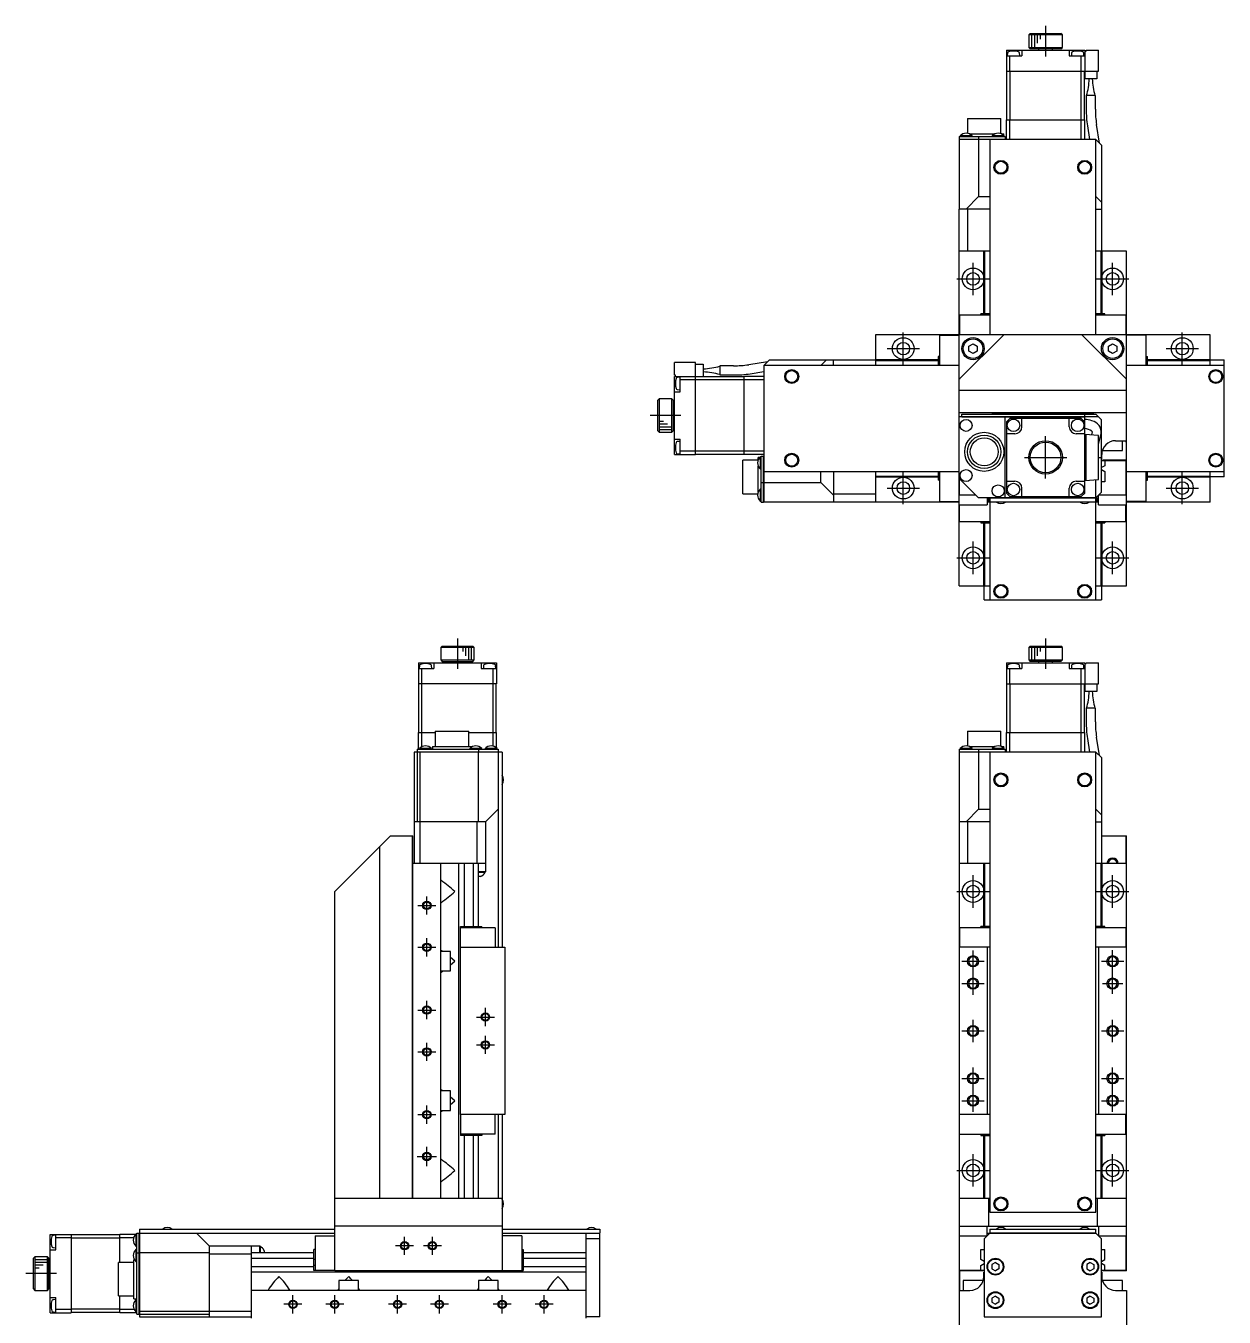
# Model space of a CAD drawing. Extents: x -3 to 875, y -8 to 724.
# Drawn here: x -2.7 to 426.8, y 260.9 to 723.8 of the extents above; entities that cross this region are included whole.
import ezdxf

# ---------------------------------------------------------------- set-up
doc = ezdxf.new("R2010")
doc.units = 0
doc.header["$LTSCALE"] = 0.5
doc.linetypes.add('CENTER', pattern=[50.8, 31.75, -6.35, 6.35, -6.35])
for name, color, linetype in [('MSM_CENTER', 1, 'CENTER'), ('MSM_CONTINUOUS', 7, 'CONTINUOUS'), ('MSM_NARROW', 5, 'CONTINUOUS')]:
    doc.layers.add(name, color=color, linetype=linetype)

msp = doc.modelspace()

# ---------------------------------------------------------------- linework, layer by layer
at = {"layer": 'MSM_CENTER'}
for p, q in [((362.76, 723.83), (362.76, 712.88)), ((336.76, 627.3), (336.76, 638.9)), ((386.76, 627.3), (386.76, 638.9)), ((330.96, 633.1), (342.56, 633.1)), ((380.96, 633.1), (392.56, 633.1)), ((311.76, 602.3), (311.76, 613.9)), ((411.76, 602.3), (411.76, 613.9)), ((305.96, 608.1), (317.56, 608.1)), ((405.96, 608.1), (417.56, 608.1)), ((231.98, 584.1), (221.03, 584.1)), ((362.76, 561.5), (362.76, 576.7)), ((355.16, 569.1), (370.36, 569.1)), ((311.76, 552.3), (311.76, 563.9)), ((411.76, 552.3), (411.76, 563.9)), ((305.96, 558.1), (317.56, 558.1)), ((405.96, 558.1), (417.56, 558.1)), ((336.76, 527.3), (336.76, 538.9)), ((386.76, 527.3), (386.76, 538.9)), ((330.96, 533.1), (342.56, 533.1)), ((380.96, 533.1), (392.56, 533.1)), ((152, 504.2), (152, 493.25)), ((362.76, 504.2), (362.76, 493.25)), ((336.76, 407.68), (336.76, 419.28)), ((386.76, 407.68), (386.76, 419.28)), ((330.96, 413.48), (342.56, 413.48)), ((380.96, 413.48), (392.56, 413.48)), ((137.75, 408.48), (144.25, 408.48)), ((141, 405.23), (141, 411.73)), ((141, 390.23), (141, 396.73)), ((137.75, 393.48), (144.25, 393.48)), ((336.76, 376.48), (336.76, 392.48)), ((386.76, 376.83), (386.76, 392.48)), ((332.76, 388.48), (340.76, 388.48)), ((382.76, 388.48), (390.76, 388.48)), ((332.76, 380.48), (340.76, 380.48)), ((383.11, 380.48), (390.41, 380.48)), ((137.75, 370.98), (144.25, 370.98)), ((141, 367.73), (141, 374.23)), ((162, 365.23), (162, 371.73)), ((158.75, 368.48), (165.25, 368.48)), ((336.76, 359.48), (336.76, 367.48)), ((386.76, 359.48), (386.76, 367.48)), ((162, 355.23), (162, 361.73)), ((332.76, 363.48), (340.76, 363.48)), ((382.76, 363.48), (390.76, 363.48)), ((141, 352.73), (141, 359.23)), ((158.75, 358.48), (165.25, 358.48)), ((137.75, 355.98), (144.25, 355.98)), ((336.76, 334.48), (336.76, 350.48)), ((386.76, 334.48), (386.76, 350.48)), ((332.76, 346.48), (340.76, 346.48)), ((382.76, 346.48), (390.76, 346.48)), ((332.76, 338.48), (340.76, 338.48)), ((382.76, 338.48), (390.76, 338.48)), ((137.75, 333.48), (144.25, 333.48)), ((141, 330.23), (141, 336.73)), ((141, 314.98), (141, 321.98)), ((137.5, 318.48), (144.5, 318.48)), ((336.76, 307.68), (336.76, 319.28)), ((386.76, 307.68), (386.76, 319.28)), ((330.96, 313.48), (342.56, 313.48)), ((380.96, 313.48), (392.56, 313.48)), ((133, 283.25), (133, 289.71)), ((143, 283.25), (143, 289.71)), ((136.23, 286.48), (129.77, 286.48)), ((146.23, 286.48), (139.77, 286.48)), ((8.23, 276.48), (-2.73, 276.48)), ((93, 262.25), (93, 268.71)), ((108, 262.25), (108, 268.71)), ((130.5, 262.25), (130.5, 268.71)), ((145.5, 262.25), (145.5, 268.71)), ((168, 262.25), (168, 268.71)), ((183, 262.25), (183, 268.71)), ((96.23, 265.48), (89.77, 265.48)), ((111.23, 265.48), (104.77, 265.48)), ((133.73, 265.48), (127.27, 265.48)), ((148.73, 265.48), (142.27, 265.48)), ((171.23, 265.48), (164.77, 265.48)), ((186.23, 265.48), (179.77, 265.48))]:
    msp.add_line(p, q, dxfattribs=at)
at = {"layer": 'MSM_CONTINUOUS'}
for p, q in [((357.26, 721.1), (356.76, 720.6)), ((368.76, 720.6), (356.76, 720.6)), ((356.76, 720.6), (356.76, 716.1)), ((357.26, 721.1), (368.26, 721.1)), ((368.76, 720.6), (368.26, 721.1)), ((368.76, 716.1), (368.76, 720.6)), ((348.76, 715.1), (376.76, 715.1)), ((348.76, 715.1), (348.76, 707.6)), ((348.76, 713.1), (354.26, 713.1)), ((349.09, 714.09), (349.01, 713.1)), ((349.96, 707.6), (349.96, 713.1)), ((353.51, 713.1), (353.42, 714.09)), ((354.26, 715.1), (354.26, 713.1)), ((356.76, 716.1), (368.76, 716.1)), ((356.76, 716.1), (357.26, 715.6)), ((368.26, 715.6), (357.26, 715.6)), ((360.26, 715.6), (360.26, 715.1)), ((365.26, 715.1), (365.26, 715.6)), ((368.26, 715.6), (368.76, 716.1)), ((371.26, 715.1), (371.26, 713.1)), ((371.26, 713.1), (376.76, 713.1)), ((372.09, 714.09), (372.01, 713.1)), ((375.56, 707.6), (375.56, 713.1)), ((376.51, 713.1), (376.42, 714.09)), ((376.76, 715.1), (376.76, 704.8)), ((376.76, 714.8), (377.26, 714.8)), ((377.26, 715.1), (381.76, 715.1)), ((377.26, 714.8), (377.26, 715.1)), ((381.76, 707.6), (381.76, 715.1)), ((348.76, 707.6), (381.76, 707.6)), ((348.86, 690.1), (348.86, 707.6)), ((350, 690.1), (350, 707.6)), ((375.51, 690.1), (375.51, 707.6)), ((376.66, 690.1), (376.66, 707.6)), ((381.16, 704.8), (376.76, 704.8)), ((381.16, 707.6), (381.16, 704.8)), ((380.61, 698.8), (377.31, 698.8)), ((377.31, 698.8), (377.31, 693.94)), ((380.61, 693.94), (380.61, 698.8)), ((334.76, 690.6), (346.76, 690.6)), ((334.76, 690.6), (334.76, 685.26)), ((346.76, 685.13), (346.76, 690.6)), ((348.76, 683.1), (348.76, 690.1)), ((348.76, 690.1), (376.76, 690.1)), ((349.96, 683.1), (349.96, 690.1)), ((375.56, 683.1), (375.56, 690.1)), ((376.76, 683.2), (376.76, 690.1)), ((377.73, 687.97), (378.5, 683.1)), ((382.05, 681.81), (380.99, 688.48)), ((331.76, 684.1), (331.76, 683.2)), ((331.76, 684.1), (348.26, 684.1)), ((331.76, 683.2), (331.86, 683.1)), ((331.76, 683.2), (348.26, 683.2)), ((380.76, 683.1), (331.76, 683.1)), ((331.76, 683.1), (331.76, 658.2)), ((332.11, 684.39), (332.11, 684.1)), ((336.41, 684.39), (332.11, 684.39)), ((335.33, 685.1), (344.68, 685.1)), ((336.41, 684.1), (336.41, 684.39)), ((338.76, 684.1), (338.76, 683.2)), ((338.8, 683.1), (338.76, 683.2)), ((338.76, 683.1), (338.76, 662.6)), ((342.76, 683.1), (342.76, 613.1)), ((343.61, 684.39), (343.61, 684.1)), ((347.91, 684.39), (343.61, 684.39)), ((346.83, 685.1), (347.76, 685.1)), ((347.76, 684.54), (347.76, 685.1)), ((347.91, 684.1), (347.91, 684.39)), ((348.16, 683.1), (348.26, 683.2)), ((348.26, 684.1), (348.26, 683.2)), ((376.66, 683.1), (376.76, 683.2)), ((382.76, 681.1), (380.76, 683.1)), ((380.76, 613.1), (380.76, 683.1)), ((382.76, 681.1), (382.76, 658.2)), ((334.26, 658.1), (338.76, 662.6)), ((338.76, 662.6), (342.76, 662.6)), ((380.76, 662.6), (382.76, 660.6)), ((331.76, 658.2), (331.86, 658.1)), ((331.76, 643.2), (331.76, 658.1)), ((342.76, 658.1), (331.86, 658.1)), ((334.76, 658.1), (334.76, 643.1)), ((380.76, 658.1), (382.76, 658.1)), ((382.66, 658.1), (382.76, 658.2)), ((382.76, 658.1), (382.76, 643.2)), ((331.76, 643.2), (331.86, 643.1)), ((331.76, 523.1), (331.76, 643.1)), ((342.76, 643.1), (331.76, 643.1)), ((340.66, 620.6), (340.66, 643.1)), ((340.96, 620.6), (340.96, 643.1)), ((391.76, 643.1), (380.76, 643.1)), ((382.56, 643.1), (382.56, 620.6)), ((382.66, 643.1), (382.76, 643.2)), ((382.86, 643.1), (382.86, 620.6)), ((391.76, 523.1), (391.76, 643.1)), ((339.56, 620.1), (339.56, 620.6)), ((342.76, 620.6), (339.56, 620.6)), ((383.96, 620.6), (380.76, 620.6)), ((383.96, 620.1), (383.96, 620.6)), ((331.96, 620.1), (331.96, 613.1)), ((342.76, 620.1), (331.96, 620.1)), ((391.56, 620.1), (380.76, 620.1)), ((391.56, 620.1), (391.56, 613.1)), ((301.76, 613.1), (301.76, 602.1)), ((421.76, 613.1), (301.76, 613.1)), ((324.76, 612.9), (324.76, 602.1)), ((324.76, 612.9), (331.76, 612.9)), ((331.76, 597.1), (347.76, 613.1)), ((375.76, 613.1), (391.76, 597.1)), ((398.76, 612.9), (391.76, 612.9)), ((398.76, 602.1), (398.76, 612.9)), ((421.76, 602.1), (421.76, 613.1)), ((335.26, 608.97), (336.76, 609.83)), ((335.26, 607.24), (335.26, 608.97)), ((336.76, 606.37), (335.26, 607.24)), ((336.76, 609.83), (338.26, 608.97)), ((338.26, 607.24), (336.76, 606.37)), ((338.26, 608.97), (338.26, 607.24)), ((385.26, 608.97), (386.76, 609.83)), ((385.26, 607.24), (385.26, 608.97)), ((386.76, 606.37), (385.26, 607.24)), ((386.76, 609.83), (388.26, 608.97)), ((388.26, 607.24), (386.76, 606.37)), ((388.26, 608.97), (388.26, 607.24)), ((237.26, 603.1), (229.76, 603.1)), ((229.76, 598.6), (229.76, 603.1)), ((237.26, 570.1), (237.26, 603.1)), ((237.26, 602.5), (240.06, 602.5)), ((240.06, 602.5), (240.06, 598.1)), ((246.06, 601.95), (246.06, 598.65)), ((250.92, 601.95), (246.06, 601.95)), ((263.05, 603.4), (256.37, 602.34)), ((263.76, 604.1), (261.76, 602.1)), ((331.76, 602.1), (261.76, 602.1)), ((261.76, 602.1), (261.76, 553.1)), ((263.76, 604.1), (286.66, 604.1)), ((282.26, 602.1), (284.26, 604.1)), ((286.76, 604), (286.66, 604.1)), ((286.76, 604.1), (301.66, 604.1)), ((286.76, 602.1), (286.76, 604.1)), ((301.76, 604), (301.66, 604.1)), ((301.76, 604.2), (324.26, 604.2)), ((301.76, 603.9), (324.26, 603.9)), ((324.26, 605.3), (324.26, 602.1)), ((324.76, 605.3), (324.26, 605.3)), ((426.76, 602.1), (391.76, 602.1)), ((398.76, 605.3), (399.26, 605.3)), ((399.26, 602.1), (399.26, 605.3)), ((399.26, 604.2), (421.76, 604.2)), ((399.26, 603.9), (421.76, 603.9)), ((421.76, 604.1), (426.76, 604.1)), ((426.76, 562.1), (426.76, 604.1)), ((230.06, 598.6), (229.76, 598.6)), ((229.76, 598.1), (240.06, 598.1)), ((229.76, 570.1), (229.76, 598.1)), ((230.06, 598.1), (230.06, 598.6)), ((231.76, 597.85), (230.77, 597.77)), ((231.76, 592.6), (231.76, 598.1)), ((254.76, 598), (237.26, 598)), ((246.06, 598.65), (250.92, 598.65)), ((261.66, 598.1), (254.76, 598.1)), ((254.76, 570.1), (254.76, 598.1)), ((256.89, 599.08), (261.76, 599.85)), ((261.76, 598), (261.66, 598.1)), ((331.76, 597.3), (331.86, 597.3)), ((331.86, 597.3), (331.86, 597.2)), ((229.76, 592.6), (231.76, 592.6)), ((230.77, 593.44), (231.76, 593.35)), ((237.26, 596.9), (231.76, 596.9)), ((254.76, 596.86), (237.26, 596.86)), ((261.76, 596.9), (254.76, 596.9)), ((391.76, 593.1), (331.76, 593.1)), ((391.76, 597.2), (391.66, 597.2)), ((224.26, 590.1), (223.76, 589.6)), ((223.76, 578.6), (223.76, 589.6)), ((228.76, 590.1), (224.26, 590.1)), ((224.26, 590.1), (224.26, 578.1)), ((229.26, 589.6), (228.76, 590.1)), ((228.76, 578.1), (228.76, 590.1)), ((229.26, 589.6), (229.26, 578.6)), ((229.76, 586.6), (229.26, 586.6)), ((331.76, 585.2), (331.86, 585.1)), ((391.76, 585.1), (331.76, 585.1)), ((381.76, 583.6), (331.76, 583.6)), ((332.76, 584.6), (380.76, 584.6)), ((332.76, 583.6), (332.76, 584.6)), ((332.76, 583.7), (376.76, 583.7)), ((343.76, 584.8), (343.76, 585.1)), ((379.76, 584.8), (343.76, 584.8)), ((348.26, 554.6), (348.26, 583.6)), ((376.76, 583.7), (376.66, 583.6)), ((376.76, 583.7), (376.76, 584.6)), ((376.76, 556.3), (376.76, 583.6)), ((379.76, 585.1), (379.76, 584.8)), ((382.76, 582.6), (380.76, 584.6)), ((391.76, 585.2), (391.66, 585.1)), ((229.26, 581.6), (229.76, 581.6)), ((349.96, 583.1), (348.76, 581.9)), ((348.76, 581.9), (348.76, 556.3)), ((375.56, 583.1), (349.96, 583.1)), ((354.26, 580.1), (354.26, 583.1)), ((371.26, 580.1), (371.26, 583.1)), ((376.76, 581.9), (375.56, 583.1)), ((382.76, 556.6), (382.76, 582.6)), ((223.76, 578.6), (224.26, 578.1)), ((224.26, 578.1), (228.76, 578.1)), ((228.76, 578.1), (229.26, 578.6)), ((229.76, 575.6), (231.76, 575.6)), ((231.76, 574.85), (230.77, 574.77)), ((231.76, 570.1), (231.76, 575.6)), ((351.76, 577.6), (348.76, 577.6)), ((376.76, 577.6), (373.76, 577.6)), ((381.76, 577), (376.76, 577.35)), ((377.26, 560.89), (377.26, 577.32)), ((379.41, 578.31), (379.15, 577.18)), ((379.29, 578.47), (379.37, 578.37)), ((379.37, 578.37), (379.41, 578.29)), ((381.76, 573.84), (382.62, 577.56)), ((381.76, 561.2), (381.76, 577)), ((382.62, 577.56), (382.63, 577.57)), ((387.86, 575.1), (391.76, 575.1)), ((390.26, 571.6), (390.26, 575.1)), ((391.66, 574.6), (391.66, 575.1)), ((391.76, 574.6), (391.66, 574.6)), ((229.76, 570.1), (237.26, 570.1)), ((230.77, 570.44), (231.76, 570.35)), ((237.26, 571.3), (231.76, 571.3)), ((254.76, 571.34), (237.26, 571.34)), ((254.76, 570.2), (237.26, 570.2)), ((261.76, 571.3), (254.76, 571.3)), ((261.76, 570.1), (254.76, 570.1)), ((260.76, 569.6), (261.66, 569.6)), ((260.76, 553.1), (260.76, 569.6)), ((261.76, 569.5), (261.66, 569.6)), ((261.66, 553.1), (261.66, 569.6)), ((382.86, 568.6), (382.86, 570.1)), ((383.26, 572.06), (383.26, 571.6)), ((383.26, 571.6), (390.26, 571.6)), ((254.26, 556.1), (254.26, 568.1)), ((259.73, 568.1), (254.26, 568.1)), ((259.76, 568.18), (259.76, 569.1)), ((260.32, 569.1), (259.76, 569.1)), ((259.76, 556.68), (259.76, 566.02)), ((260.76, 569.25), (260.46, 569.25)), ((260.46, 569.25), (260.46, 564.95)), ((260.46, 564.95), (260.76, 564.95)), ((381.76, 569.1), (382.76, 569.1)), ((382.86, 568.6), (382.76, 568.6)), ((382.76, 568), (391.56, 568)), ((383.96, 566.13), (382.76, 565.44)), ((391.76, 568.1), (383.16, 568.1)), ((383.16, 568.1), (383.16, 568)), ((383.96, 568), (383.96, 566.13)), ((391.56, 568), (391.56, 555.6)), ((261.76, 564.1), (331.76, 564.1)), ((282.26, 560.1), (282.26, 564.1)), ((286.76, 564.1), (286.76, 553.2)), ((301.76, 564.1), (301.76, 553.1)), ((324.26, 562.3), (301.76, 562.3)), ((324.26, 562), (301.76, 562)), ((324.26, 564.1), (324.26, 560.9)), ((324.76, 560.9), (324.26, 560.9)), ((324.76, 564.1), (324.76, 553.3)), ((331.76, 561.6), (338.76, 554.6)), ((331.96, 555.6), (331.96, 561.4)), ((348.76, 560.6), (351.76, 560.6)), ((373.76, 560.6), (376.76, 560.6)), ((376.76, 560.85), (381.76, 561.2)), ((380.76, 518.1), (380.76, 561.13)), ((382.76, 564.77), (383.96, 564.08)), ((383.96, 560.4), (382.76, 560.4)), ((383.96, 564.08), (383.96, 560.4)), ((391.76, 564.1), (426.76, 564.1)), ((398.76, 553.3), (398.76, 564.1)), ((398.76, 560.9), (399.26, 560.9)), ((399.26, 560.9), (399.26, 564.1)), ((421.76, 562.3), (399.26, 562.3)), ((421.76, 562), (399.26, 562)), ((421.76, 553.1), (421.76, 564.1)), ((426.76, 562.1), (421.76, 562.1)), ((254.26, 556.1), (259.6, 556.1)), ((260.76, 557.75), (260.46, 557.75)), ((260.46, 557.75), (260.46, 553.45)), ((260.76, 560.1), (261.66, 560.1)), ((261.76, 560.14), (261.66, 560.1)), ((261.76, 560.1), (282.26, 560.1)), ((286.76, 555.6), (282.26, 560.1)), ((286.76, 556.1), (301.76, 556.1)), ((337.76, 555.6), (331.96, 555.6)), ((348.76, 556.3), (349.96, 555.1)), ((354.26, 555.1), (354.26, 558.1)), ((371.26, 555.1), (371.26, 558.1)), ((375.56, 555.1), (376.76, 556.3)), ((382.76, 556.6), (380.76, 554.6)), ((391.56, 555.6), (381.76, 555.6)), ((260.46, 553.45), (260.76, 553.45)), ((260.76, 553.1), (261.66, 553.1)), ((261.76, 553.2), (261.66, 553.1)), ((286.66, 553.1), (261.76, 553.1)), ((286.66, 553.1), (286.76, 553.2)), ((301.66, 553.1), (286.76, 553.1)), ((301.66, 553.1), (301.76, 553.2)), ((331.76, 553.1), (301.76, 553.1)), ((324.76, 553.3), (331.76, 553.3)), ((331.76, 552.1), (341.76, 552.1)), ((331.96, 546.1), (331.96, 552.1)), ((381.26, 554.6), (338.76, 554.6)), ((341.76, 554.6), (341.76, 552.1)), ((381.76, 553.1), (341.76, 553.1)), ((342.26, 554.6), (342.26, 553.1)), ((342.76, 554.6), (342.76, 518.1)), ((380.76, 554.5), (342.76, 554.5)), ((349.96, 555.1), (375.56, 555.1)), ((381.26, 553.1), (381.26, 554.6)), ((381.76, 555.4), (381.56, 555.4)), ((381.76, 552.1), (381.76, 555.4)), ((381.76, 552.1), (391.76, 552.1)), ((391.56, 546.1), (391.56, 552.1)), ((398.76, 553.3), (391.76, 553.3)), ((421.76, 553.1), (391.76, 553.1)), ((331.96, 546.1), (342.76, 546.1)), ((339.56, 546.1), (339.56, 545.6)), ((339.56, 545.6), (342.76, 545.6)), ((340.66, 523.1), (340.66, 545.6)), ((340.96, 523.1), (340.96, 545.6)), ((380.76, 546.1), (391.56, 546.1)), ((380.76, 545.6), (383.96, 545.6)), ((382.56, 545.6), (382.56, 523.1)), ((382.86, 545.6), (382.86, 523.1)), ((383.96, 546.1), (383.96, 545.6)), ((331.76, 523.1), (342.76, 523.1)), ((340.76, 518.1), (340.76, 523.1)), ((380.76, 523.1), (391.76, 523.1)), ((382.76, 523.1), (382.76, 518.1)), ((340.76, 518.1), (382.76, 518.1)), ((146.5, 501.48), (146, 500.98)), ((146, 500.98), (146, 496.48)), ((158, 500.98), (146, 500.98)), ((146.5, 501.48), (157.5, 501.48)), ((158, 500.98), (157.5, 501.48)), ((158, 496.48), (158, 500.98)), ((357.26, 501.48), (356.76, 500.98)), ((368.76, 500.98), (356.76, 500.98)), ((356.76, 500.98), (356.76, 496.48)), ((357.26, 501.48), (368.26, 501.48)), ((368.76, 500.98), (368.26, 501.48)), ((368.76, 496.48), (368.76, 500.98)), ((138, 495.48), (138, 487.98)), ((138, 495.48), (166, 495.48)), ((143.5, 495.48), (143.5, 493.48)), ((146, 496.48), (146.5, 495.98)), ((146, 496.48), (158, 496.48)), ((146.5, 495.98), (157.5, 495.98)), ((149.5, 495.98), (149.5, 495.48)), ((154.5, 495.48), (154.5, 495.98)), ((157.5, 495.98), (158, 496.48)), ((160.5, 495.48), (160.5, 493.48)), ((166, 495.48), (166, 487.98)), ((348.76, 495.48), (348.76, 487.98)), ((348.76, 495.48), (376.76, 495.48)), ((354.26, 495.48), (354.26, 493.48)), ((356.76, 496.48), (368.76, 496.48)), ((356.76, 496.48), (357.26, 495.98)), ((368.26, 495.98), (357.26, 495.98)), ((360.26, 495.98), (360.26, 495.48)), ((365.26, 495.48), (365.26, 495.98)), ((368.26, 495.98), (368.76, 496.48)), ((371.26, 495.48), (371.26, 493.48)), ((376.76, 495.48), (376.76, 485.18)), ((377.26, 495.48), (381.76, 495.48)), ((377.26, 495.18), (377.26, 495.48)), ((381.76, 487.98), (381.76, 495.48)), ((138, 493.48), (143.5, 493.48)), ((138.34, 494.46), (138.25, 493.48)), ((139.2, 487.98), (139.2, 493.48)), ((142.75, 493.48), (142.66, 494.46)), ((160.5, 493.48), (166, 493.48)), ((161.34, 494.46), (161.25, 493.48)), ((164.8, 487.98), (164.8, 493.48)), ((165.75, 493.48), (165.66, 494.46)), ((348.76, 493.48), (354.26, 493.48)), ((349.09, 494.46), (349.01, 493.48)), ((349.96, 487.98), (349.96, 493.48)), ((353.51, 493.48), (353.42, 494.46)), ((371.26, 493.48), (376.76, 493.48)), ((372.09, 494.46), (372.01, 493.48)), ((375.56, 487.98), (375.56, 493.48)), ((376.51, 493.48), (376.42, 494.46)), ((376.76, 495.18), (377.26, 495.18)), ((166, 487.98), (138, 487.98)), ((138.1, 470.48), (138.1, 487.98)), ((139.24, 470.48), (139.24, 487.98)), ((164.76, 470.48), (164.76, 487.98)), ((165.9, 470.48), (165.9, 487.98)), ((348.76, 487.98), (381.76, 487.98)), ((348.86, 470.48), (348.86, 487.98)), ((350, 470.48), (350, 487.98)), ((375.51, 470.48), (375.51, 487.98)), ((376.66, 470.48), (376.66, 487.98)), ((381.16, 487.98), (381.16, 485.18)), ((381.16, 485.18), (376.76, 485.18)), ((380.61, 479.18), (377.31, 479.18)), ((377.31, 479.18), (377.31, 474.31)), ((380.61, 474.31), (380.61, 479.18)), ((138, 464.48), (138, 470.48)), ((138, 470.48), (144, 470.48)), ((139.2, 465.38), (139.2, 470.48)), ((144, 470.98), (144, 465.48)), ((144, 470.98), (156, 470.98)), ((156, 465.48), (156, 470.98)), ((156, 470.48), (166, 470.48)), ((164.8, 465.57), (164.8, 470.48)), ((166, 464.91), (166, 470.48)), ((334.76, 470.98), (346.76, 470.98)), ((334.76, 470.98), (334.76, 465.63)), ((346.76, 465.5), (346.76, 470.98)), ((348.76, 463.48), (348.76, 470.48)), ((348.76, 470.48), (376.76, 470.48)), ((349.96, 463.48), (349.96, 470.48)), ((375.56, 463.48), (375.56, 470.48)), ((376.76, 463.58), (376.76, 470.48)), ((377.73, 468.34), (378.5, 463.48)), ((382.05, 462.18), (380.99, 468.86)), ((137.4, 463.48), (136.5, 463.48)), ((136.5, 463.48), (136.5, 423.48)), ((137.4, 463.48), (137.5, 463.38)), ((137.5, 464.48), (166.5, 464.48)), ((137.5, 464.48), (137.5, 463.58)), ((137.5, 463.58), (166.5, 463.58)), ((137.5, 463.58), (137.6, 463.48)), ((166.5, 463.48), (137.5, 463.48)), ((137.5, 463.48), (137.5, 438.48)), ((138.35, 464.77), (138.35, 464.48)), ((142.65, 464.77), (138.35, 464.77)), ((138.5, 463.48), (138.5, 423.48)), ((142.65, 464.48), (142.65, 464.77)), ((143, 465.48), (143, 464.48)), ((143, 465.48), (157, 465.48)), ((156.35, 464.77), (156.35, 464.48)), ((160.65, 464.77), (156.35, 464.77)), ((157, 465.27), (157, 465.48)), ((159.46, 463.48), (159.5, 463.58)), ((159.5, 464.48), (159.5, 463.58)), ((159.5, 438.48), (159.5, 463.48)), ((160.65, 464.48), (160.65, 464.77)), ((161.85, 464.77), (161.85, 464.48)), ((166.15, 464.77), (161.85, 464.77)), ((166.15, 464.48), (166.15, 464.77)), ((166.4, 463.48), (166.5, 463.58)), ((166.5, 464.48), (166.5, 463.58)), ((166.6, 463.48), (166.5, 463.38)), ((166.5, 463.48), (166.5, 393.48)), ((168, 463.48), (166.6, 463.48)), ((168, 463.48), (168, 393.48)), ((331.76, 464.48), (331.76, 463.58)), ((331.76, 464.48), (348.26, 464.48)), ((331.76, 463.58), (331.86, 463.48)), ((331.76, 463.58), (348.26, 463.58)), ((380.76, 463.48), (331.76, 463.48)), ((331.76, 463.48), (331.76, 244.48)), ((332.11, 464.77), (332.11, 464.48)), ((336.41, 464.77), (332.11, 464.77)), ((335.33, 465.48), (344.68, 465.48)), ((336.41, 464.48), (336.41, 464.77)), ((338.76, 464.48), (338.76, 463.58)), ((338.8, 463.48), (338.76, 463.58)), ((338.76, 463.48), (338.76, 442.98)), ((342.76, 463.48), (342.76, 298.48)), ((343.61, 464.77), (343.61, 464.48)), ((347.91, 464.77), (343.61, 464.77)), ((346.83, 465.48), (347.76, 465.48)), ((347.76, 464.91), (347.76, 465.48)), ((347.91, 464.48), (347.91, 464.77)), ((348.16, 463.48), (348.26, 463.58)), ((348.26, 464.48), (348.26, 463.58)), ((376.66, 463.48), (376.76, 463.58)), ((382.76, 461.48), (380.76, 463.48)), ((380.76, 298.48), (380.76, 463.48)), ((382.76, 461.48), (382.76, 423.48)), ((162, 438.48), (166.5, 442.98)), ((334.26, 438.48), (338.76, 442.98)), ((338.76, 442.98), (342.76, 442.98)), ((380.76, 442.98), (382.76, 440.98)), ((162, 438.48), (136.5, 438.48)), ((159, 423.48), (159, 438.48)), ((162, 438.48), (162, 420.48)), ((342.76, 438.48), (331.76, 438.48)), ((334.76, 438.48), (334.76, 423.48)), ((380.76, 438.48), (382.76, 438.48)), ((128, 433.48), (108, 413.48)), ((128, 433.48), (136, 433.48)), ((135.9, 303.48), (135.9, 433.48)), ((136, 303.48), (136, 433.48)), ((382.76, 433.48), (391.76, 433.48)), ((391.66, 423.48), (391.66, 433.48)), ((391.76, 277.48), (391.76, 433.48)), ((124, 429.48), (124, 303.48)), ((162, 423.48), (136, 423.48)), ((146, 303.48), (146, 423.48)), ((152.5, 303.48), (152.5, 423.48)), ((154.46, 400.98), (154.46, 423.48)), ((157.54, 423.48), (157.54, 400.98)), ((159.5, 400.98), (159.5, 423.48)), ((342.76, 423.48), (331.76, 423.48)), ((340.66, 400.98), (340.66, 423.48)), ((340.96, 400.98), (340.96, 423.48)), ((391.76, 423.48), (380.76, 423.48)), ((382.56, 423.48), (382.56, 400.98)), ((382.86, 423.48), (382.86, 400.98)), ((146, 417.22), (146.12, 417.38)), ((162, 420.48), (159.5, 420.48)), ((161.85, 420.28), (159.5, 420.28)), ((160.22, 418.83), (159.5, 418.83)), ((161.85, 420.28), (161.85, 420.48)), ((108, 303.58), (108, 413.48)), ((146, 409.73), (146.12, 409.58)), ((153.1, 400.98), (160.7, 400.98)), ((153.1, 393.48), (153.1, 400.98)), ((165.5, 400.48), (153.1, 400.48)), ((154.98, 400.48), (154.98, 400.98)), ((157.02, 400.48), (157.02, 400.98)), ((160.7, 400.48), (160.7, 400.98)), ((165.5, 400.48), (165.5, 393.48)), ((331.96, 400.48), (331.96, 393.48)), ((342.76, 400.48), (331.96, 400.48)), ((339.56, 400.48), (339.56, 400.98)), ((342.76, 400.98), (339.56, 400.98)), ((383.96, 400.98), (380.76, 400.98)), ((391.56, 400.48), (380.76, 400.48)), ((383.96, 400.48), (383.96, 400.98)), ((391.56, 400.48), (391.56, 393.48)), ((146.12, 392.38), (146, 392.22)), ((149.5, 391.98), (146, 391.98)), ((146.87, 391.98), (146.12, 392.38)), ((149.5, 384.98), (149.5, 391.98)), ((151, 388.48), (149.5, 389.8)), ((153, 333.48), (153, 393.48)), ((153, 393.48), (169, 393.48)), ((169, 393.48), (169, 333.48)), ((342.76, 393.48), (331.76, 393.48)), ((341.76, 393.48), (341.76, 333.48)), ((391.76, 393.48), (380.76, 393.48)), ((381.76, 393.48), (381.76, 333.48)), ((146, 384.98), (149.5, 384.98)), ((146, 384.73), (146.12, 384.58)), ((146.12, 384.58), (146.87, 384.98)), ((149.5, 387.16), (151, 388.48)), ((146.12, 342.38), (146, 342.22)), ((149.5, 341.98), (146, 341.98)), ((146.87, 341.98), (146.12, 342.38)), ((149.5, 334.98), (149.5, 341.98)), ((151, 338.48), (149.5, 339.8)), ((149.5, 337.16), (151, 338.48)), ((146, 334.98), (149.5, 334.98)), ((146, 334.73), (146.12, 334.58)), ((146.12, 334.58), (146.87, 334.98)), ((169, 333.48), (153, 333.48)), ((153.1, 333.48), (153.1, 325.98)), ((165.5, 326.48), (165.5, 333.48)), ((166.5, 333.48), (166.5, 303.48)), ((168, 333.48), (168, 277.48)), ((342.76, 333.48), (331.76, 333.48)), ((331.96, 326.48), (331.96, 333.48)), ((391.76, 333.48), (380.76, 333.48)), ((391.56, 326.48), (391.56, 333.48)), ((165.5, 326.48), (153.1, 326.48)), ((160.7, 325.98), (153.1, 325.98)), ((154.46, 303.48), (154.46, 325.98)), ((154.98, 326.48), (154.98, 325.98)), ((157.02, 326.48), (157.02, 325.98)), ((157.54, 325.98), (157.54, 303.48)), ((159.5, 303.48), (159.5, 325.98)), ((160.7, 326.48), (160.7, 325.98)), ((331.96, 326.48), (342.76, 326.48)), ((339.56, 326.48), (339.56, 325.98)), ((339.56, 325.98), (342.76, 325.98)), ((340.66, 303.48), (340.66, 325.98)), ((340.96, 303.48), (340.96, 325.98)), ((380.76, 326.48), (391.56, 326.48)), ((380.76, 325.98), (383.96, 325.98)), ((382.56, 325.98), (382.56, 303.48)), ((382.86, 325.98), (382.86, 303.48)), ((383.96, 326.48), (383.96, 325.98)), ((146, 317.22), (146.12, 317.38)), ((146, 309.73), (146.12, 309.58)), ((108, 303.58), (108.1, 303.48)), ((108, 277.48), (108, 303.48)), ((168, 303.48), (108, 303.48)), ((123.8, 303.48), (123.8, 303.38)), ((146.5, 303.38), (123.8, 303.38)), ((146.5, 303.38), (146.5, 303.48)), ((342.76, 303.48), (331.76, 303.48)), ((342.26, 303.48), (342.26, 293.48)), ((391.76, 303.48), (380.76, 303.48)), ((381.26, 303.48), (381.26, 293.48)), ((342.76, 298.48), (380.76, 298.48)), ((38, 292.48), (38, 291.08)), ((38, 292.48), (108, 292.48)), ((168, 293.48), (108, 293.48)), ((168, 292.48), (203, 292.48)), ((203, 292.48), (203, 291.08)), ((331.76, 293.48), (391.76, 293.48)), ((341.76, 290.18), (341.76, 293.48)), ((342.76, 292.48), (380.76, 292.48)), ((342.76, 292.48), (342.76, 290.98)), ((380.76, 290.98), (380.76, 292.48)), ((381.76, 293.48), (381.76, 290.18)), ((6, 262.48), (6, 290.48)), ((6, 290.48), (13.5, 290.48)), ((8, 290.23), (7.01, 290.14)), ((8, 284.98), (8, 290.48)), ((13.5, 289.28), (8, 289.28)), ((13.5, 290.48), (13.5, 262.48)), ((31, 290.38), (13.5, 290.38)), ((31, 289.23), (13.5, 289.23)), ((36.56, 290.48), (31, 290.48)), ((31, 280.48), (31, 290.48)), ((35.91, 289.28), (31, 289.28)), ((37, 290.63), (36.71, 290.63)), ((36.71, 290.63), (36.71, 286.33)), ((37, 290.98), (37.9, 290.98)), ((37, 261.98), (37, 290.98)), ((38, 290.88), (37.9, 290.98)), ((37.9, 261.98), (37.9, 290.98)), ((38, 291.08), (38.1, 290.98)), ((38, 290.98), (108, 290.98)), ((38, 290.98), (38, 261.98)), ((63, 286.48), (58.5, 290.98)), ((101, 289.98), (101, 277.58)), ((101, 289.98), (108, 289.98)), ((168, 290.98), (203, 290.98)), ((175, 289.98), (168, 289.98)), ((175, 289.98), (175, 277.58)), ((198, 290.98), (198, 260.48)), ((203, 288.98), (198, 288.98)), ((202.9, 290.98), (203, 291.08)), ((203, 260.98), (203, 290.98)), ((331.96, 289.98), (341.76, 289.98)), ((331.96, 277.58), (331.96, 289.98)), ((342.76, 290.98), (340.76, 288.98)), ((340.76, 288.98), (340.76, 260.98)), ((341.76, 290.98), (380.76, 290.98)), ((341.96, 290.18), (341.76, 290.18)), ((342.76, 291.08), (380.76, 291.08)), ((380.76, 290.98), (382.76, 288.98)), ((381.76, 290.18), (381.56, 290.18)), ((381.76, 289.98), (391.56, 289.98)), ((382.76, 260.98), (382.76, 288.98)), ((391.56, 289.98), (391.56, 277.58)), ((0.5, 282.48), (0, 281.98)), ((5, 282.48), (0.5, 282.48)), ((0.5, 282.48), (0.5, 270.48)), ((5.5, 281.98), (5, 282.48)), ((5, 270.48), (5, 282.48)), ((6, 284.98), (8, 284.98)), ((7.01, 285.81), (8, 285.73)), ((36.71, 286.33), (37, 286.33)), ((37, 285.13), (36.71, 285.13)), ((36.71, 285.13), (36.71, 280.83)), ((37, 283.98), (37.9, 283.98)), ((38, 283.93), (37.9, 283.98)), ((63, 283.98), (38, 283.98)), ((63, 286.48), (81, 286.48)), ((63, 286.48), (63, 260.98)), ((78, 283.48), (63, 283.48)), ((78, 286.48), (78, 260.48)), ((100.5, 283.98), (78, 283.98)), ((81, 286.48), (81, 283.98)), ((81.2, 286.33), (81, 286.33)), ((81.2, 286.33), (81.2, 283.98)), ((82.65, 284.7), (82.65, 283.98)), ((100.5, 277.58), (100.5, 285.18)), ((101, 285.18), (100.5, 285.18)), ((175, 285.18), (175.5, 285.18)), ((175.5, 285.18), (175.5, 277.58)), ((198, 283.98), (175.5, 283.98)), ((339.56, 285.18), (340.76, 285.18)), ((339.56, 281.5), (339.56, 285.18)), ((382.76, 285.18), (383.96, 285.18)), ((383.96, 281.5), (383.96, 285.18)), ((0, 270.98), (0, 281.98)), ((5.5, 270.98), (5.5, 281.98)), ((6, 278.98), (5.5, 278.98)), ((36, 280.48), (30.5, 280.48)), ((30.5, 268.48), (30.5, 280.48)), ((36.2, 281.48), (36, 281.48)), ((36, 267.48), (36, 281.48)), ((36.71, 280.83), (37, 280.83)), ((78, 282.01), (100.5, 282.01)), ((100.5, 278.94), (78, 278.94)), ((101, 281.5), (100.5, 281.5)), ((101, 279.45), (100.5, 279.45)), ((175, 281.5), (175.5, 281.5)), ((175, 279.45), (175.5, 279.45)), ((175.5, 282.01), (198, 282.01)), ((198, 278.94), (175.5, 278.94)), ((340.75, 280.81), (339.56, 281.5)), ((339.56, 279.45), (340.75, 280.14)), ((339.56, 277.58), (339.56, 279.45)), ((344.76, 280.42), (343.51, 279.7)), ((343.51, 279.7), (343.51, 278.25)), ((343.51, 278.25), (344.76, 277.53)), ((344.76, 280.42), (346.01, 279.7)), ((346.01, 278.25), (344.76, 277.53)), ((346.01, 279.7), (346.01, 278.25)), ((378.76, 280.42), (377.51, 279.7)), ((377.51, 279.7), (377.51, 278.25)), ((377.51, 278.25), (378.76, 277.53)), ((378.76, 280.42), (380.01, 279.7)), ((380.01, 278.25), (378.76, 277.53)), ((380.01, 279.7), (380.01, 278.25)), ((382.76, 280.81), (383.96, 281.5)), ((383.96, 279.45), (382.76, 280.14)), ((383.96, 277.58), (383.96, 279.45)), ((5.5, 273.98), (6, 273.98)), ((198, 276.98), (78, 276.98)), ((108, 277.58), (100.5, 277.58)), ((168, 277.48), (108, 277.48)), ((109.5, 273.98), (109.5, 270.48)), ((116.5, 273.98), (109.5, 273.98)), ((116.5, 270.48), (116.5, 273.98)), ((166.5, 273.98), (159.5, 273.98)), ((159.5, 273.98), (159.5, 270.48)), ((166.5, 270.48), (166.5, 273.98)), ((168, 277.58), (175.5, 277.58)), ((340.36, 277.48), (331.76, 277.48)), ((331.86, 277.48), (331.86, 270.48)), ((340.76, 277.58), (331.96, 277.58)), ((340.26, 273.98), (333.26, 273.98)), ((333.26, 273.98), (333.26, 270.48)), ((340.26, 273.52), (340.26, 273.98)), ((340.36, 277.58), (340.36, 277.48)), ((340.76, 276.98), (340.66, 276.98)), ((340.66, 275.48), (340.66, 276.98)), ((391.56, 277.58), (382.76, 277.58)), ((382.86, 276.98), (382.76, 276.98)), ((382.86, 276.98), (382.86, 275.48)), ((383.16, 277.48), (383.16, 277.58)), ((391.76, 277.48), (383.16, 277.48)), ((390.26, 273.98), (383.26, 273.98)), ((383.26, 273.98), (383.26, 273.52)), ((390.26, 270.48), (390.26, 273.98)), ((0, 270.98), (0.5, 270.48)), ((0.5, 270.48), (5, 270.48)), ((5, 270.48), (5.5, 270.98)), ((198, 270.48), (78, 270.48)), ((84.26, 270.48), (84.1, 270.61)), ((91.74, 270.48), (91.9, 270.61)), ((109.26, 270.48), (109.1, 270.61)), ((116.74, 270.48), (116.9, 270.61)), ((159.26, 270.48), (159.1, 270.61)), ((166.74, 270.48), (166.9, 270.61)), ((184.26, 270.48), (184.1, 270.61)), ((191.74, 270.48), (191.9, 270.61)), ((331.76, 270.48), (335.66, 270.48)), ((387.86, 270.48), (391.76, 270.48)), ((391.76, 270.48), (391.76, 244.48)), ((6, 267.98), (8, 267.98)), ((8, 267.23), (7.01, 267.14)), ((8, 262.48), (8, 267.98)), ((30.5, 268.48), (36, 268.48)), ((31, 262.48), (31, 268.48)), ((36, 267.48), (37, 267.48)), ((37, 267.13), (36.71, 267.13)), ((36.71, 267.13), (36.71, 262.83)), ((344.76, 268.42), (343.51, 267.7)), ((343.51, 267.7), (343.51, 266.25)), ((343.51, 266.25), (344.76, 265.53)), ((344.76, 268.42), (346.01, 267.7)), ((346.01, 266.25), (344.76, 265.53)), ((346.01, 267.7), (346.01, 266.25)), ((378.76, 268.42), (377.51, 267.7)), ((377.51, 267.7), (377.51, 266.25)), ((377.51, 266.25), (378.76, 265.53)), ((378.76, 268.42), (380.01, 267.7)), ((380.01, 266.25), (378.76, 265.53)), ((380.01, 267.7), (380.01, 266.25)), ((6, 262.48), (13.5, 262.48)), ((7.01, 262.81), (8, 262.73)), ((13.5, 263.68), (8, 263.68)), ((31, 263.72), (13.5, 263.72)), ((31, 262.58), (13.5, 262.58)), ((36.1, 263.68), (31, 263.68)), ((37, 262.48), (31, 262.48)), ((36.71, 262.83), (37, 262.83)), ((37, 261.98), (37.9, 261.98)), ((37.9, 261.98), (38, 262.08)), ((38, 262.98), (78, 262.98)), ((38, 261.88), (38.1, 261.98)), ((38, 261.98), (63, 261.98)), ((38, 261.88), (38, 260.98)), ((38, 260.98), (78, 260.98)), ((203, 260.98), (198, 260.98)), ((340.76, 260.98), (382.76, 260.98))]:
    msp.add_line(p, q, dxfattribs=at)
for centre, radius in [((346.76, 673.1), 2.5), ((346.76, 673.1), 2.15), ((376.76, 673.1), 2.5), ((376.76, 673.1), 2.15), ((336.76, 633.1), 3.9), ((336.76, 633.1), 2.25), ((386.76, 633.1), 3.9), ((386.76, 633.1), 2.25), ((311.76, 608.1), 3.9), ((336.76, 608.1), 4), ((336.76, 608.1), 3.5), ((386.76, 608.1), 4), ((386.76, 608.1), 3.5), ((411.76, 608.1), 3.9), ((311.76, 608.1), 2.25), ((411.76, 608.1), 2.25), ((271.76, 598.1), 2.5), ((271.76, 598.1), 2.15), ((423.76, 598.1), 2.5), ((423.76, 598.1), 2.15), ((334.26, 580.6), 2.15), ((351.26, 580.6), 2.25), ((374.26, 580.6), 2.25), ((340.76, 571.1), 7), ((340.76, 571.1), 6), ((340.76, 571.1), 5), ((362.76, 569.1), 6), ((362.76, 569.1), 5.5), ((271.76, 568.1), 2.5), ((271.76, 568.1), 2.15), ((423.76, 568.1), 2.5), ((423.76, 568.1), 2.15), ((311.76, 558.1), 3.9), ((311.76, 558.1), 2.25), ((334.26, 562.6), 2.15), ((411.76, 558.1), 3.9), ((411.76, 558.1), 2.25), ((345.76, 557.1), 2.15), ((351.26, 557.6), 2.25), ((374.26, 557.6), 2.25), ((336.76, 533.1), 3.9), ((336.76, 533.1), 2.25), ((386.76, 533.1), 3.9), ((386.76, 533.1), 2.25), ((346.76, 521.1), 2.5), ((346.76, 521.1), 2.15), ((376.76, 521.1), 2.5), ((376.76, 521.1), 2.15), ((346.76, 453.48), 2.5), ((346.76, 453.48), 2.15), ((376.76, 453.48), 2.5), ((376.76, 453.48), 2.15), ((336.76, 413.48), 3.9), ((386.76, 413.48), 3.9), ((336.76, 413.48), 2.25), ((386.76, 413.48), 2.25), ((141, 408.48), 1.23), ((141, 393.48), 1.23), ((141, 370.98), 1.23), ((162, 368.48), 1.23), ((141, 355.98), 1.23), ((162, 358.48), 1.23), ((141, 333.48), 1.23), ((141, 318.48), 1.23), ((336.76, 313.48), 3.9), ((336.76, 313.48), 2.25), ((386.76, 313.48), 3.9), ((386.76, 313.48), 2.25), ((346.76, 301.48), 2.5), ((346.76, 301.48), 2.15), ((376.76, 301.48), 2.5), ((376.76, 301.48), 2.15), ((133, 286.48), 1.23), ((143, 286.48), 1.23), ((344.76, 278.98), 3), ((344.76, 278.98), 2.75), ((378.76, 278.98), 3), ((378.76, 278.98), 2.75), ((344.76, 266.98), 3), ((344.76, 266.98), 2.75), ((378.76, 266.98), 3), ((378.76, 266.98), 2.75), ((93, 265.48), 1.23), ((108, 265.48), 1.23), ((130.5, 265.48), 1.23), ((145.5, 265.48), 1.23), ((168, 265.48), 1.23), ((183, 265.48), 1.23)]:
    msp.add_circle(centre, radius, dxfattribs=at)
at = {"layer": 'MSM_CONTINUOUS', "extrusion": (0, 0, -1)}
for centre in [(-336.76, 388.48), (-386.76, 388.48), (-336.76, 380.48), (-386.76, 380.48), (-336.76, 363.48), (-386.76, 363.48), (-336.76, 346.48), (-386.76, 346.48), (-336.76, 338.48), (-386.76, 338.48)]:
    msp.add_circle(centre, 1.62, dxfattribs=at)
at = {"layer": 'MSM_CONTINUOUS'}
for centre, radius, start, end in [((349.59, 714.04), 0.5, 107.6292, 175), ((351.26, 708.8), 6, 72.3708, 107.6292), ((352.92, 714.04), 0.5, 5, 72.3708), ((372.59, 714.04), 0.5, 107.6292, 175), ((374.26, 708.8), 6, 72.3708, 107.6292), ((375.92, 714.04), 0.5, 5, 72.3708), ((351.52, 705.95), 26.91, 344.5954, 357.5566), ((408.09, 706.22), 28.62, 182.8322, 195.0159), ((416.51, 693.75), 39.2, 179.7178, 188.4755), ((416.27, 693.73), 35.66, 179.6613, 188.4567), ((334.26, 682.3), 3, 44.22, 135.78), ((345.76, 682.3), 3, 44.22, 135.78), ((251.13, 637.62), 35.66, 269.6613, 278.4567), ((236.06, 595.6), 6, 162.3708, 197.6292), ((230.81, 597.27), 0.5, 95, 162.3708), ((238.64, 629.44), 28.62, 272.8322, 285.0159), ((238.91, 572.86), 26.91, 74.5954, 87.5566), ((251.11, 637.86), 39.2, 269.7178, 278.4755), ((230.81, 593.94), 0.5, 197.6292, 265), ((351.76, 580.1), 2.5, 270, 0), ((373.76, 580.1), 2.5, 180, 270), ((376.18, 573.3), 9.45, 70.4373, 86.4987), ((376.56, 575.06), 4.37, 51.3798, 87.4338), ((378.53, 578.14), 4.14, 352.4446, 78.6833), ((236.06, 572.6), 6, 162.3708, 197.6292), ((230.81, 574.27), 0.5, 95, 162.3708), ((387.86, 570.1), 5, 90, 180), ((230.81, 570.94), 0.5, 197.6292, 265), ((262.56, 567.1), 3, 134.22, 225.78), ((351.76, 558.1), 2.5, 0, 90), ((373.76, 558.1), 2.5, 90, 180), ((262.56, 555.6), 3, 134.22, 225.78), ((346.76, 555.6), 3, 236.4427, 303.5573), ((376.76, 555.6), 3, 236.4427, 303.5573), ((138.83, 494.42), 0.5, 107.6292, 175), ((140.5, 489.18), 6, 72.3708, 107.6292), ((142.17, 494.42), 0.5, 5, 72.3708), ((161.83, 494.42), 0.5, 107.6292, 175), ((163.5, 489.18), 6, 72.3708, 107.6292), ((165.17, 494.42), 0.5, 5, 72.3708), ((349.59, 494.42), 0.5, 107.6292, 175), ((351.26, 489.18), 6, 72.3708, 107.6292), ((352.92, 494.42), 0.5, 5, 72.3708), ((372.59, 494.42), 0.5, 107.6292, 175), ((374.26, 489.18), 6, 72.3708, 107.6292), ((375.92, 494.42), 0.5, 5, 72.3708), ((351.52, 486.32), 26.91, 344.5954, 357.5566), ((408.09, 486.59), 28.62, 182.8322, 195.0159), ((416.51, 474.12), 39.2, 179.7178, 188.4755), ((416.27, 474.1), 35.66, 179.6613, 188.4567), ((140.5, 462.68), 3, 44.22, 135.78), ((158.5, 462.68), 3, 44.22, 135.78), ((164, 462.68), 3, 44.22, 135.78), ((334.26, 462.68), 3, 44.22, 135.78), ((345.76, 462.68), 3, 44.22, 135.78), ((165.5, 453.48), 3, 326.4427, 33.5573), ((386.76, 423.48), 1.62, 0, 180), ((129.2, 391.22), 31.15, 45.6019, 57.107), ((159, 421.84), 3.25, 292.061, 331.2734), ((129.2, 435.73), 31.15, 302.893, 314.3981), ((129.2, 291.22), 31.15, 45.6019, 57.107), ((129.2, 335.73), 31.15, 302.893, 314.3981), ((165.5, 301.48), 3, 326.4427, 33.5573), ((48, 289.98), 3, 56.4427, 123.5573), ((200, 289.98), 3, 56.4427, 123.5573), ((346.76, 289.98), 3, 56.4427, 123.5573), ((376.76, 289.98), 3, 56.4427, 123.5573), ((12.3, 287.98), 6, 162.3708, 197.6292), ((7.06, 289.64), 0.5, 95, 162.3708), ((38.8, 288.48), 3, 134.22, 225.78), ((7.06, 286.31), 0.5, 197.6292, 265), ((38.8, 282.98), 3, 134.22, 225.78), ((79.64, 283.48), 3.25, 22.061, 61.2734), ((110.43, 253.52), 31.38, 135.6092, 147.0188), ((65.57, 253.52), 31.38, 32.9812, 44.3908), ((135.43, 253.52), 31.38, 135.6092, 139.326), ((90.57, 253.52), 31.38, 40.674, 44.3908), ((185.43, 253.52), 31.38, 135.6092, 139.326), ((140.57, 253.52), 31.38, 40.674, 44.3908), ((210.43, 253.52), 31.38, 135.6092, 147.0188), ((165.57, 253.52), 31.38, 32.9812, 44.3908), ((335.66, 275.48), 5, 270, 0), ((387.86, 275.48), 5, 180, 270), ((135.43, 253.52), 31.38, 145.7006, 147.0188), ((90.57, 253.52), 31.38, 32.9812, 34.2994), ((185.43, 253.52), 31.38, 145.7006, 147.0188), ((140.57, 253.52), 31.38, 32.9812, 34.2994), ((12.3, 264.98), 6, 162.3708, 197.6292), ((7.06, 266.64), 0.5, 95, 162.3708), ((38.8, 264.98), 3, 134.22, 225.78), ((7.06, 263.31), 0.5, 197.6292, 265)]:
    msp.add_arc(centre, radius, start, end, dxfattribs=at)
at = {"layer": 'MSM_NARROW'}
for p, q in [((357.76, 720.6), (357.76, 716.1)), ((358.76, 720.6), (358.76, 716.1)), ((359.76, 720.6), (359.76, 717.6)), ((360.76, 720.6), (360.76, 719.1)), ((224.26, 582.1), (225.76, 582.1)), ((224.26, 581.1), (227.26, 581.1)), ((224.26, 580.1), (228.76, 580.1)), ((224.26, 579.1), (228.76, 579.1)), ((154, 499.48), (154, 500.98)), ((155, 497.98), (155, 500.98)), ((156, 496.48), (156, 500.98)), ((157, 496.48), (157, 500.98)), ((357.76, 500.98), (357.76, 496.48)), ((358.76, 500.98), (358.76, 496.48)), ((359.76, 500.98), (359.76, 497.98)), ((360.76, 500.98), (360.76, 499.48)), ((5, 281.48), (0.5, 281.48)), ((5, 280.48), (0.5, 280.48)), ((3.5, 279.48), (0.5, 279.48)), ((2, 278.48), (0.5, 278.48))]:
    msp.add_line(p, q, dxfattribs=at)
for centre, radius in [((141, 408.48), 1.5), ((141, 393.48), 1.5), ((336.76, 388.48), 2), ((386.76, 388.48), 2), ((336.76, 380.48), 2), ((386.76, 380.48), 2), ((141, 370.98), 1.5), ((162, 368.48), 1.5), ((336.76, 363.48), 2), ((386.76, 363.48), 2), ((141, 355.98), 1.5), ((162, 358.48), 1.5), ((336.76, 346.48), 2), ((386.76, 346.48), 2), ((336.76, 338.48), 2), ((386.76, 338.48), 2), ((141, 333.48), 1.5), ((141, 318.48), 1.5), ((133, 286.48), 1.5), ((143, 286.48), 1.5), ((93, 265.48), 1.5), ((108, 265.48), 1.5), ((130.5, 265.48), 1.5), ((145.5, 265.48), 1.5), ((168, 265.48), 1.5), ((183, 265.48), 1.5)]:
    msp.add_circle(centre, radius, dxfattribs=at)
msp.add_arc((386.76, 423.48), 2, 0, 180, dxfattribs=at)

doc.saveas('drawing.dxf')
